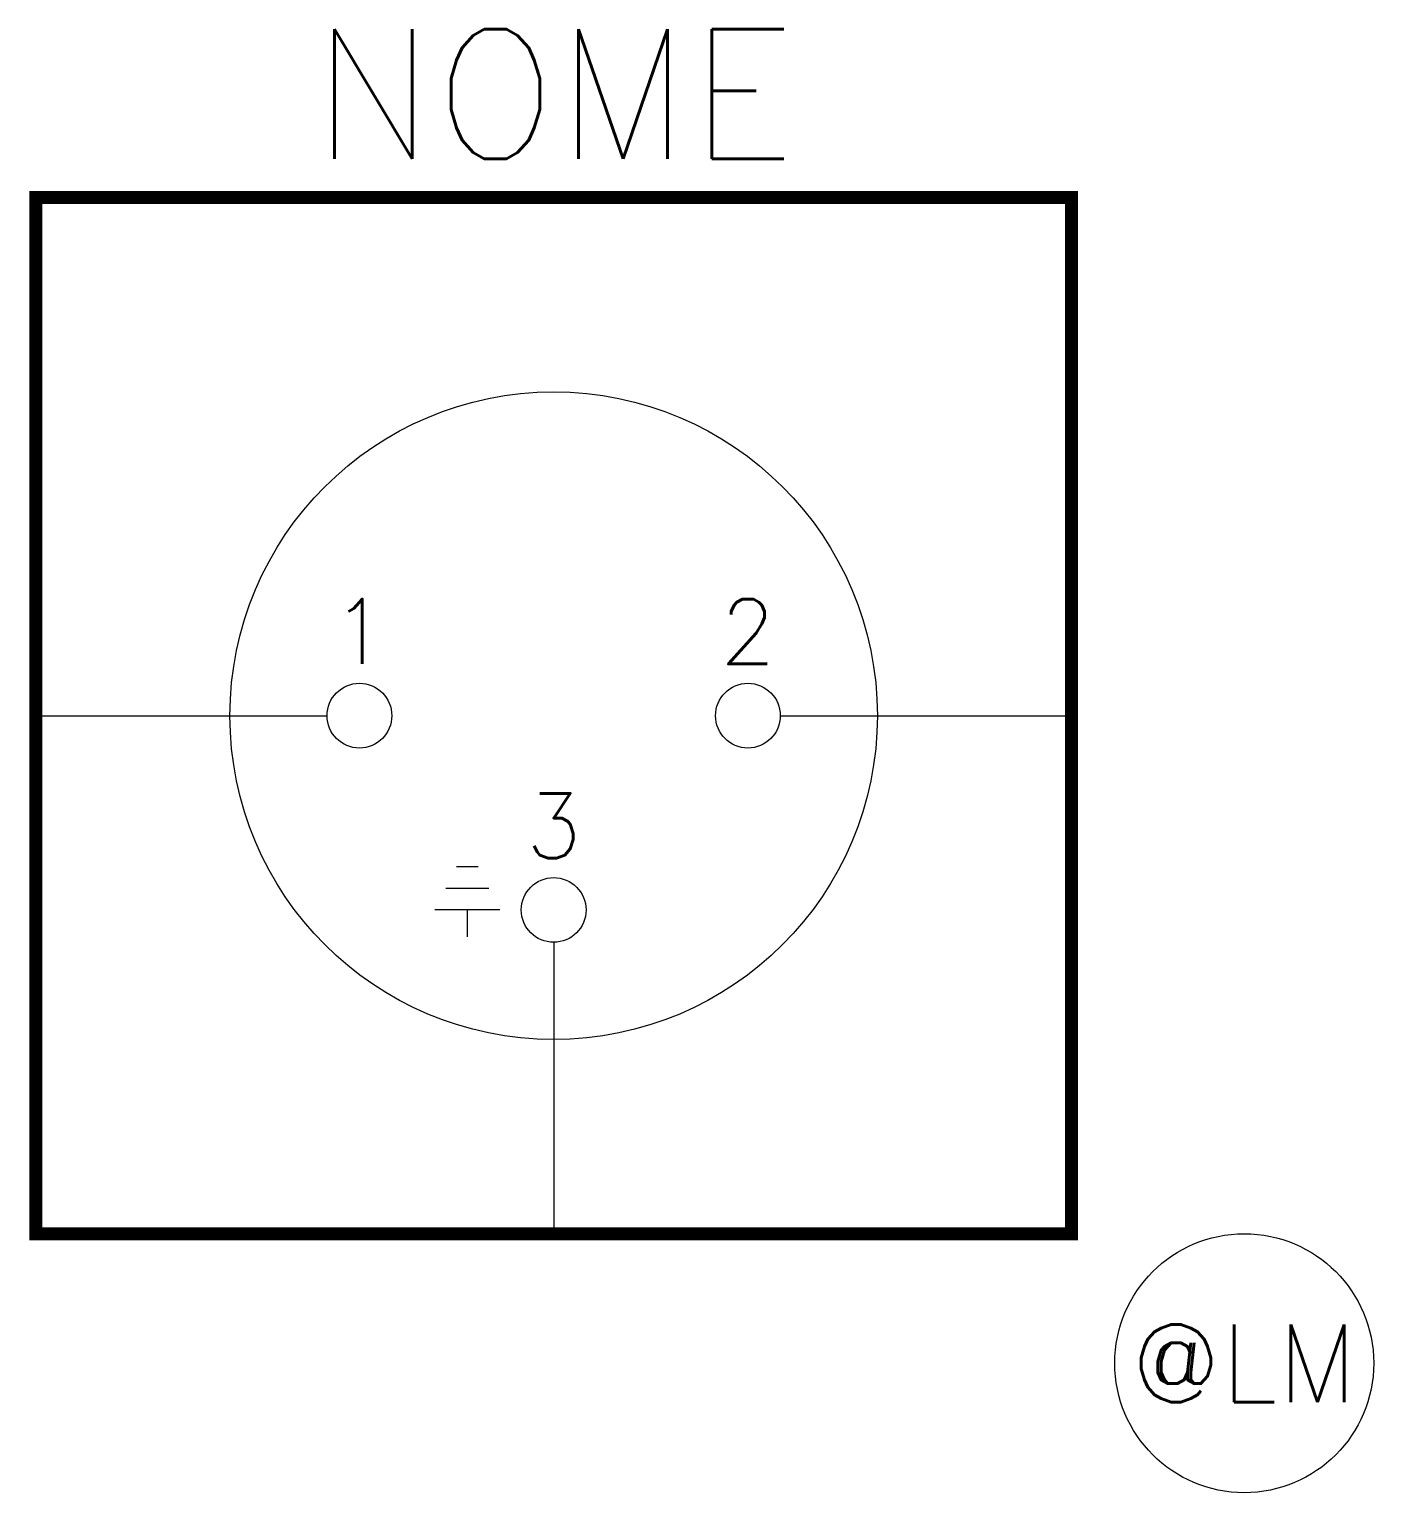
# Model space of a CAD drawing. Header units: millimetres. Extents: x -0.2 to 31, y -30 to 3.9.
import ezdxf
from ezdxf.enums import TextEntityAlignment as Align

# ---------------------------------------------------------------- set-up
doc = ezdxf.new("R2010")
doc.units = ezdxf.units.MM
doc.header["$LTSCALE"] = 10
doc.styles.add('romans', font='romans.shx', dxfattribs={"width": 0.9})

msp = doc.modelspace()

# ---------------------------------------------------------------- linework, layer by layer
for p, q in [((0, -12), (6.75, -12)), ((17.25, -12), (24, -12)), ((10.25, -15.5), (9.75, -15.5)), ((10.5, -16), (9.5, -16)), ((10.75, -16.5), (9.25, -16.5)), ((10, -17.125), (10, -16.5)), ((12, -17.25), (12, -24))]:
    msp.add_line(p, q)
at = {"color": 5, "const_width": 0.3}
msp.add_lwpolyline([(0, -24), (0, 0), (24, 0), (24, -24)], close=True, dxfattribs=at)
for centre, radius in [((12, -12), 7.5), ((28, -27), 3)]:
    msp.add_circle(centre, radius)
at = {"color": 7}
for centre in [(7.5, -12), (16.5, -12), (12, -16.5)]:
    msp.add_circle(centre, 0.75, dxfattribs=at)

# ---------------------------------------------------------------- texts
at = {"style": 'romans', "flags": 4}
for tag, text, height, p in [('NOME', 'NOME', 3, (12, 0)), ('1', '1', 1.5, (7.5, -11.25)), ('2', '2', 1.5, (16.5, -11.25)), ('3', '3', 1.5, (12, -15.75))]:
    msp.add_attdef(tag, text=text, height=height, dxfattribs=at).set_placement(p, align=Align.BOTTOM_CENTER)
at = {"lineweight": -3, "style": 'romans', "flags": 4}
msp.add_attdef('@LM', text='@LM', height=1.8, dxfattribs=at).set_placement((28, -27), align=Align.MIDDLE)

doc.saveas('drawing.dxf')
